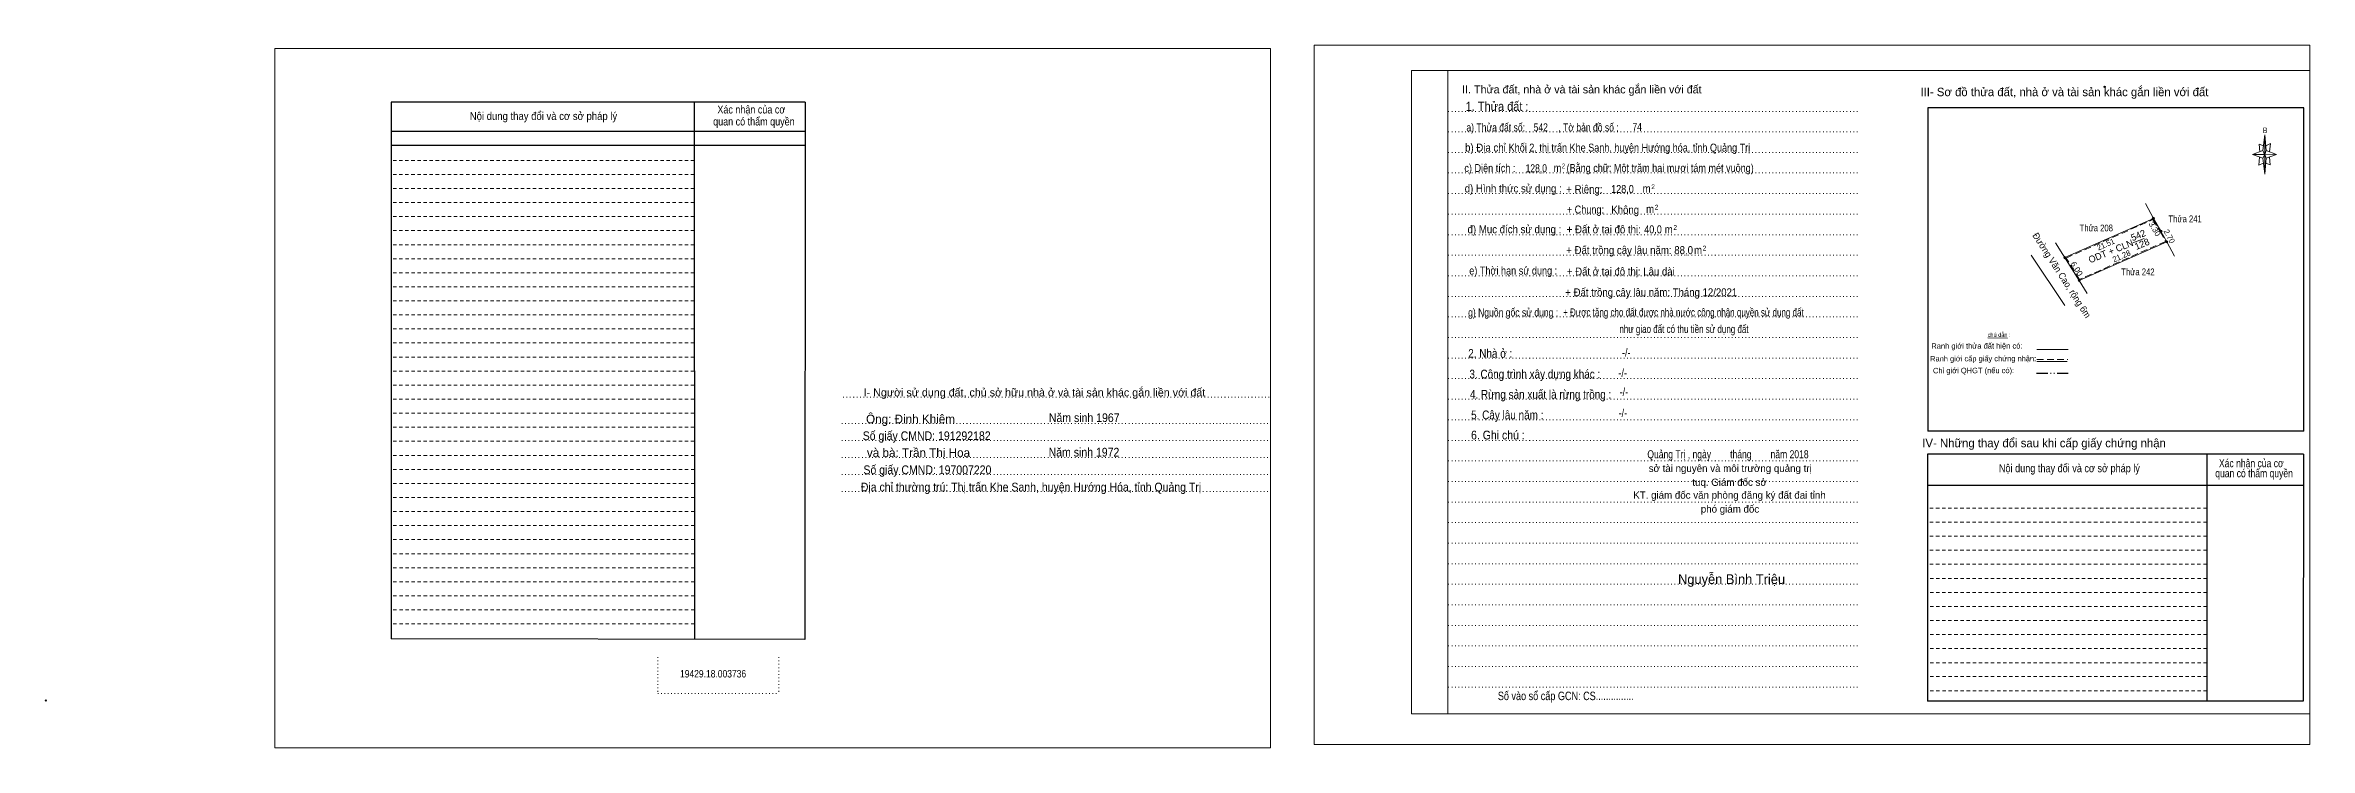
# Model space of a CAD drawing. Header units: metres. Extents: x 550397 to 552591, y 1839509 to 1839821.
# Drawn here: x 551585 to 552591, y 1839509 to 1839821 of the extents above; entities that cross this region are included whole.
import ezdxf
from ezdxf.enums import TextEntityAlignment as Align

# ---------------------------------------------------------------- set-up
doc = ezdxf.new("R2010")
doc.units = ezdxf.units.M
doc.header["$PDMODE"] = 32
doc.header["$PDSIZE"] = 0.5
for name, pattern in [('DASH_DOUBLE_DOT', [9.2, 5, -1.2, 0.3, -1.2, 0.3, -1.2]), ('DOTTED', [1.5, 0.3, -1.2]), ('MEDIUM_DASHED', [4.5, 3, -1.5]), ('SHORT_DASHED', [2.7, 1.5, -1.2])]:
    doc.linetypes.add(name, pattern=pattern)
for name, color, linetype, lineweight in [('1', 7, 'DOTTED', 13), ('12', 7, 'Continuous', 13), ('2', 7, 'SHORT_DASHED', 13), ('28', 7, 'Continuous', 25), ('55', 7, 'Continuous', 13), ('6', 7, 'Continuous', 13), ('8', 7, 'Continuous', 13)]:
    doc.layers.add(name, color=color, linetype=linetype, lineweight=lineweight)
doc.layers.add('18', color=7, linetype='Continuous')
doc.layers.add('62', color=7, linetype='Continuous')

msp = doc.modelspace()

# ---------------------------------------------------------------- hatches: boundary and pattern name
at = {"layer": '12'}
for points in [[(552521.96, 1839744.31, 1), (552520.96, 1839744.31, 1)], [(552525.36, 1839738.65, 1), (552524.36, 1839738.65, 1)], [(552527.94, 1839733.91, 1), (552526.94, 1839733.91, 1)], [(552482.62, 1839726.89, 1), (552481.62, 1839726.89, 1)], [(552489, 1839716.73, 1), (552488, 1839716.73, 1)]]:
    msp.add_hatch(color=256, dxfattribs=at).paths.add_polyline_path(points)

# ---------------------------------------------------------------- linework, layer by layer
at = {"layer": '1', "linetype": 'Continuous'}
for p, q in [((552191.82, 1839809.99), (552590.94, 1839809.99)), ((552191.82, 1839809.99), (552191.82, 1839524.27)), ((552590.94, 1839809.99), (552590.94, 1839521.91)), ((552191.82, 1839524.27), (552590.94, 1839524.27))]:
    msp.add_line(p, q, dxfattribs=at)
at = {"layer": '1'}
for p, q in [((552208.02, 1839809.99), (552208.02, 1839524.27)), ((552208.02, 1839809.99), (552208.02, 1839524.27)), ((552208.18, 1839791.85), (552390.46, 1839791.85)), ((552208.18, 1839782.73), (552390.46, 1839782.73)), ((552208.18, 1839773.63), (552390.46, 1839773.63)), ((552208.18, 1839764.49), (552390.46, 1839764.49)), ((552208.18, 1839755.35), (552390.46, 1839755.35)), ((552208.18, 1839746.23), (552390.46, 1839746.23)), ((552208.18, 1839737.07), (552390.46, 1839737.07)), ((552208.18, 1839727.95), (552390.46, 1839727.95)), ((552208.18, 1839718.83), (552390.46, 1839718.83)), ((552208.18, 1839709.67), (552390.46, 1839709.67)), ((552208.18, 1839700.53), (552390.46, 1839700.53)), ((552208.18, 1839691.47), (552390.46, 1839691.47)), ((552208.18, 1839682.31), (552390.46, 1839682.31)), ((552208.18, 1839673.15), (552390.46, 1839673.15)), ((551939.3, 1839664.87), (552129.14, 1839664.87)), ((552208.18, 1839664.03), (552390.46, 1839664.03)), ((551938.66, 1839653.23), (552128.54, 1839653.23)), ((552208.18, 1839654.87), (552390.46, 1839654.87)), ((551938.66, 1839645.69), (552128.54, 1839645.69)), ((551938.66, 1839638.13), (552128.54, 1839638.13)), ((552208.18, 1839645.75), (552390.46, 1839645.75)), ((551938.66, 1839630.57), (552128.54, 1839630.57)), ((552208.18, 1839636.63), (552390.46, 1839636.63)), ((552208.18, 1839627.47), (552390.46, 1839627.47)), ((551938.66, 1839623.07), (552128.54, 1839623.07)), ((552208.18, 1839618.33), (552390.46, 1839618.33)), ((552208.18, 1839609.19), (552390.46, 1839609.19)), ((552208.18, 1839600.09), (552390.46, 1839600.09)), ((552208.18, 1839590.97), (552390.46, 1839590.97)), ((552208.18, 1839581.83), (552390.46, 1839581.83)), ((552208.18, 1839572.67), (552390.46, 1839572.67)), ((552208.18, 1839563.51), (552390.46, 1839563.51)), ((551856.86, 1839549.43), (551856.86, 1839533.25)), ((551910.74, 1839549.43), (551910.74, 1839533.25)), ((552208.18, 1839554.43), (552390.46, 1839554.43)), ((552208.18, 1839545.31), (552390.46, 1839545.31)), ((551856.86, 1839533.25), (551910.74, 1839533.25)), ((552208.18, 1839536.15), (552390.46, 1839536.15))]:
    msp.add_line(p, q, dxfattribs=at)
at = {"layer": '1', "linetype": 'Continuous'}
for points in [[(551686.76, 1839509.25), (552129.2, 1839509.25), (552129.2, 1839819.71), (551686.76, 1839819.71)], [(551686.76, 1839819.71), (552129.2, 1839819.71), (552129.2, 1839509.25), (551686.76, 1839509.25)], [(551686.76, 1839509.25), (552129.2, 1839509.25), (552129.2, 1839819.71), (551686.76, 1839819.71)], [(552148.5, 1839510.69), (552590.94, 1839510.69), (552590.94, 1839821.19), (552148.5, 1839821.19)], [(552208.02, 1839809.99), (552590.94, 1839809.99), (552590.94, 1839524.27), (552208.02, 1839524.27)]]:
    msp.add_lwpolyline(points, close=True, dxfattribs=at)
at = {"layer": '12'}
for p, q in [((552521.46, 1839744.31), (552517.94, 1839750.99)), ((552482.12, 1839726.89), (552521.46, 1839744.31)), ((552482.1, 1839705.57), (552467.22, 1839727.97)), ((552488.5, 1839716.73), (552527.44, 1839733.91)), ((552512.32, 1839733.41), (552517.32, 1839735.45))]:
    msp.add_line(p, q, dxfattribs=at)
at = {"layer": '12', "linetype": 'MEDIUM_DASHED'}
msp.add_lwpolyline([(552521.3, 1839743.81), (552524.52, 1839738.45), (552526.88, 1839734.11), (552488.66, 1839717.23), (552482.7, 1839726.71)], close=True, dxfattribs=at)
at = {"layer": '12'}
for points in [[(552521.46, 1839744.31), (552524.86, 1839738.65), (552527.44, 1839733.91), (552530.92, 1839727.53)], [(552477.96, 1839733.53), (552488.5, 1839716.73), (552492.08, 1839711.03)]]:
    msp.add_lwpolyline(points, dxfattribs=at)
for centre in [(552521.46, 1839744.31), (552524.86, 1839738.65), (552527.44, 1839733.91), (552482.12, 1839726.89), (552488.5, 1839716.73)]:
    msp.add_circle(centre, 0.5, dxfattribs=at)
at = {"layer": '2', "linetype": 'Continuous', "lineweight": 25}
for p, q in [((551922.34, 1839795.93), (551738.5, 1839795.93)), ((551738.5, 1839795.93), (551738.5, 1839557.63)), ((551873.1, 1839795.93), (551873.18, 1839557.39)), ((551922.34, 1839782.91), (551738.72, 1839782.91)), ((551922.34, 1839776.63), (551738.72, 1839776.63))]:
    msp.add_line(p, q, dxfattribs=at)
at = {"layer": '2'}
for p, q in [((551873.1, 1839770.07), (551738.46, 1839770.07)), ((551873.1, 1839763.83), (551738.46, 1839763.83)), ((551873.1, 1839763.83), (551738.5, 1839763.83)), ((551873.1, 1839757.59), (551738.5, 1839757.59)), ((551873.1, 1839751.35), (551738.5, 1839751.35)), ((551873.1, 1839745.15), (551738.5, 1839745.15)), ((551873.1, 1839738.87), (551738.5, 1839738.87)), ((551873.1, 1839732.63), (551738.5, 1839732.63)), ((551873.14, 1839726.43), (551738.5, 1839726.43)), ((551873.14, 1839720.15), (551738.5, 1839720.15)), ((551873.14, 1839713.87), (551738.5, 1839713.87)), ((551873.14, 1839707.71), (551738.5, 1839707.71)), ((551873.14, 1839701.43), (551738.5, 1839701.43)), ((551873.14, 1839695.23), (551738.5, 1839695.23)), ((551873.14, 1839688.99), (551738.5, 1839688.99)), ((551873.14, 1839682.75), (551738.5, 1839682.75)), ((551873.14, 1839676.51), (551738.5, 1839676.51)), ((551873.14, 1839670.27), (551738.5, 1839670.27)), ((551873.14, 1839664.03), (551738.5, 1839664.03)), ((551873.14, 1839657.79), (551738.5, 1839657.79)), ((551873.14, 1839651.55), (551738.5, 1839651.55)), ((551873.14, 1839645.31), (551738.5, 1839645.31)), ((551873.18, 1839639.07), (551738.5, 1839639.07)), ((551873.18, 1839632.85), (551738.5, 1839632.85)), ((551873.18, 1839626.61), (551738.5, 1839626.61)), ((551873.18, 1839620.37), (551738.5, 1839620.37)), ((551873.18, 1839614.13), (551738.5, 1839614.13)), ((551873.18, 1839607.91), (551738.5, 1839607.91)), ((552545.18, 1839609.39), (552421.04, 1839609.39)), ((551873.18, 1839601.67), (551738.5, 1839601.67)), ((552545.18, 1839603.15), (552421.04, 1839603.15)), ((551873.18, 1839595.41), (551738.5, 1839595.41)), ((551873.18, 1839589.17), (551738.5, 1839589.17)), ((552545.18, 1839596.91), (552421.04, 1839596.91)), ((552545.18, 1839590.71), (552421.04, 1839590.71)), ((551873.18, 1839582.91), (551738.5, 1839582.91)), ((552545.22, 1839584.43), (552421.04, 1839584.43)), ((552545.22, 1839578.19), (552421.04, 1839578.19)), ((551873.18, 1839576.71), (551738.5, 1839576.71)), ((551873.18, 1839570.47), (551738.5, 1839570.47)), ((552545.22, 1839571.99), (552421.04, 1839571.99)), ((551873.18, 1839564.23), (551738.5, 1839564.23)), ((552545.22, 1839565.75), (552421.04, 1839565.75)), ((552545.22, 1839559.47), (552421.04, 1839559.47)), ((552545.3, 1839553.27), (552421.04, 1839553.27)), ((552545.3, 1839546.99), (552421.04, 1839546.99)), ((552545.3, 1839540.81), (552421.04, 1839540.81)), ((552545.3, 1839534.55), (552421.04, 1839534.55))]:
    msp.add_line(p, q, dxfattribs=at)
at = {"layer": '2', "linetype": 'Continuous', "lineweight": 25}
msp.add_lwpolyline([(551922.34, 1839795.93), (551922.26, 1839557.35), (551738.5, 1839557.63)], dxfattribs=at)
at = {"layer": '28'}
for p, q in [((552421.22, 1839793.47), (552421.22, 1839649.77)), ((552588.34, 1839649.77), (552421.22, 1839649.77)), ((552545.18, 1839639.67), (552545.3, 1839529.95)), ((552588.2, 1839639.67), (552588.1, 1839529.95)), ((552588.2, 1839625.71), (552421.04, 1839625.71)), ((552588.1, 1839529.95), (552421.04, 1839529.95))]:
    msp.add_line(p, q, dxfattribs=at)
at = {"layer": '28', "linetype": 'SHORT_DASHED', "lineweight": 13}
msp.add_line((552545.18, 1839615.63), (552421.04, 1839615.63), dxfattribs=at)
at = {"layer": '28'}
for points in [[(552588.34, 1839649.77), (552588.34, 1839793.47), (552421.22, 1839793.47)], [(552588.2, 1839639.67), (552421.04, 1839639.67), (552421.04, 1839529.95)]]:
    msp.add_lwpolyline(points, dxfattribs=at)
msp.add_point((552499.82, 1839802.77), dxfattribs=at)
at = {"layer": '55'}
for p, q in [((552447.94, 1839691.23), (552456.66, 1839691.19)), ((552469.62, 1839686.09), (552483.64, 1839686.09)), ((552469.74, 1839680.75), (552483.22, 1839680.75)), ((552469.74, 1839680.75), (552483.22, 1839680.75))]:
    msp.add_line(p, q, dxfattribs=at)
at = {"layer": '55', "linetype": 'MEDIUM_DASHED'}
msp.add_line((552469.72, 1839681.65), (552483.52, 1839681.65), dxfattribs=at)
at = {"layer": '55', "linetype": 'DASH_DOUBLE_DOT', "lineweight": 25}
msp.add_line((552469.54, 1839675.57), (552483.58, 1839675.57), dxfattribs=at)
at = {"layer": '6'}
msp.add_point((551585, 1839530.19), dxfattribs=at)
at = {"layer": '8'}
for p, q in [((552570.06, 1839774.43), (552570.94, 1839781.47)), ((552570.06, 1839771.03), (552565.54, 1839772.63)), ((552571.66, 1839771.03), (552570.94, 1839763.99)), ((552573.3, 1839768.15), (552571.5, 1839768.87)), ((552571.66, 1839774.43), (552576.18, 1839772.63)), ((552573.1, 1839771.55), (552573.3, 1839768.15))]:
    msp.add_line(p, q, dxfattribs=at)
for points in [[(552570.94, 1839781.47), (552571.66, 1839774.43), (552570.94, 1839772.63)], [(552570.94, 1839772.63), (552565.54, 1839772.63), (552570.06, 1839774.43), (552571.66, 1839771.03), (552576.18, 1839772.63), (552570.94, 1839772.83)], [(552570.94, 1839772.63), (552570.94, 1839763.99), (552570.06, 1839771.03)]]:
    msp.add_lwpolyline(points, close=True, dxfattribs=at)
for points in [[(552570.94, 1839772.63), (552570.06, 1839774.43), (552565.54, 1839772.63)], [(552568.62, 1839771.55), (552568.26, 1839767.95), (552570.22, 1839768.87)], [(552570.42, 1839776.59), (552568.42, 1839777.31), (552568.78, 1839773.91)], [(552570.94, 1839772.63), (552571.66, 1839771.03), (552576.18, 1839772.63)], [(552571.5, 1839776.59), (552573.46, 1839777.51), (552573.1, 1839773.91)]]:
    msp.add_lwpolyline(points, dxfattribs=at)

# ---------------------------------------------------------------- texts
at = {"layer": '12'}
for s, height, rotation, width, p in [('Đường Văn Cao, rộng 6m', 3, 302.799, 0.95, (552479.519, 1839718.258)), ('3.30', 2.499, 300.994, 1.05, (552520.996, 1839739.014)), ('21.51', 2.5, 23.884, 0.95, (552500.814, 1839731.666)), ('6.00', 2.5, 302.127, 1.05, (552486.375, 1839721.32))]:
    msp.add_text(s, height=height, rotation=rotation, dxfattribs=dict(at, width=width)).set_placement(p, align=Align.CENTER)
at = {"layer": '12', "width": 0.85}
for s, p in [('Thửa 208', (552496.11, 1839738.57)), ('Thửa 241', (552535.575, 1839742.61)), ('Thửa 242', (552514.615, 1839719.07))]:
    msp.add_text(s, height=3, dxfattribs=at).set_placement(p, align=Align.CENTER)
at = {"layer": '12'}
for s, height, rotation, p in [('542', 3, 22.282, (552515.331, 1839735.434)), ('2.70', 2.5, 298.56, (552527.472, 1839735.738)), ('ODT + CLN', 3, 22.282, (552503.116, 1839728.343)), ('21.28', 2.5, 23.807, (552507.825, 1839726.42)), ('128', 3, 22.282, (552516.991, 1839731.558))]:
    msp.add_text(s, height=height, rotation=rotation, dxfattribs=at).set_placement(p, align=Align.CENTER)
at = {"layer": '18'}
for s, height, p in [('II. Thửa đất, nhà ở và tài sản khác gắn liền với đất', 3.555, (552267.525, 1839799.83)), ('sở tài nguyên và môi trường quảng trị', 3.231, (552333.44, 1839631.71)), ('tuq. Giám đốc sở', 3.231, (552333.155, 1839625.53)), ('KT. giám đốc văn phòng đăng ký đất đai tỉnh', 3.231, (552333.12, 1839619.83)), ('phó giám đốc', 3.231, (552333.35, 1839613.65)), ('Nguyễn Bình Triệu', 4.266, (552334.05, 1839581.97))]:
    msp.add_text(s, height=height, dxfattribs=at).set_placement(p, align=Align.CENTER)
for s, height, width, p in [('1. Thửa đất :', 4.05, 0.9, (552229.85, 1839792.07)), ('a) Thửa đất số:              , Tờ bản đồ số : ', 3.558, 0.8, (552250.59, 1839782.95)), ('542', 3.54, 0.8, (552249.25, 1839782.99)), ('74', 3.54, 0.8, (552292.11, 1839783.19)), ('c) Diện tích :                                                   ', 3.558, 0.85, (552255.315, 1839764.91)), ('b) Địa chỉ : ', 3.558, 0.9, (552226.46, 1839773.99)), ('Khối 2, thị trấn Khe Sanh, huyện Hướng hóa, tỉnh Quảng Trị', 3.54, 0.85, (552288.66, 1839773.99)), ('128,0', 3.54, 0.8, (552247.265, 1839764.83)), ('2', 2.156, 0.75, (552259.355, 1839766.53)), ('(Bằng chữ: Một trăm hai mươi tám mét vuông)', 3.54, 0.85, (552302.315, 1839764.95)), ('d) Hình thức sử dụng :', 3.558, 0.9, (552237.02, 1839755.85)), (' m', 3.558, 0.85, (552256.14, 1839764.99)), ('+ Riêng: ', 3.558, 0.9, (552269.25, 1839755.49)), ('128,0', 3.54, 0.85, (552285.57, 1839755.59)), (' m', 3.558, 0.9, (552295.685, 1839755.79)), ('2', 2.156, 0.8, (552299.175, 1839757.31)), ('       + Chung:', 3.558, 0.85, (552265.175, 1839746.47)), ('Không', 3.558, 0.9, (552286.765, 1839746.35)), (' m', 3.558, 0.9, (552297.245, 1839746.71)), ('2', 2.156, 0.8, (552300.715, 1839748.23)), ('đ) Mục đích sử dụng :', 3.558, 0.9, (552237.57, 1839737.71)), ('+ Đất ở tại đô thị:', 3.56, 0.9, (552277.25, 1839737.67)), ('40,0', 3.54, 0.85, (552299.15, 1839737.69)), (' m', 3.558, 0.9, (552305.525, 1839737.67)), ('2', 2.156, 0.8, (552309.035, 1839739.21)), ('+ Đất trồng cây lâu năm: 88,0', 3.56, 0.9, (552288.75, 1839728.45)), (' m', 3.558, 0.9, (552318.545, 1839728.49)), ('2', 2.156, 0.8, (552322.035, 1839730.03)), ('e) Thời hạn sử dụng :', 3.558, 0.85, (552237.02, 1839719.35)), ('g) Nguồn gốc sử dụng :', 3.558, 0.8, (552236.985, 1839700.79)), ('+ Được tặng cho đất được nhà nước công nhận quyền sử dụng đất ', 3.55, 0.75, (552313.145, 1839700.83)), ('như giao đất có thu tiền sử dụng đất', 3.55, 0.75, (552312.895, 1839693.41)), ('2. Nhà ở :', 3.881, 0.85, (552226.81, 1839682.43)), ('3. Công trình xây dựng khác :', 3.881, 0.85, (552246.63, 1839673.25)), ('4. Rừng sản xuất là rừng trồng :', 3.881, 0.85, (552249.195, 1839664.23)), ('5. Cây lâu năm :', 3.881, 0.85, (552234.375, 1839655.11)), ('6. Ghi chú :', 3.881, 0.9, (552230.22, 1839646.15)), ('Quảng Trị , ngày        tháng        năm 2018', 3.555, 0.8, (552332.45, 1839637.79)), ('19429.18.003736', 3.32, 0.85, (551881.48, 1839540.43)), ('Số vào sổ cấp GCN: CS...............', 3.771, 0.8, (552260.345, 1839530.37))]:
    msp.add_text(s, height=height, dxfattribs=dict(at, width=width)).set_placement(p, align=Align.CENTER)
at = {"layer": '2'}
for s, width, p in [('Nội dung thay đổi và cơ sở pháp lý', 0.9, (551806.125, 1839788.03)), ('Nội dung thay đổi và cơ sở pháp lý', 0.9, (551806.125, 1839788.03)), (' quan có thẩm quyền', 0.85, (551899.06, 1839785.59)), (' quan có thẩm quyền', 0.85, (551899.06, 1839785.59)), ('Xác nhận của cơ', 0.85, (551898.48, 1839790.91)), ('Xác nhận của cơ', 0.85, (551898.48, 1839790.91))]:
    msp.add_text(s, height=3.515, dxfattribs=dict(at, width=width)).set_placement(p, align=Align.CENTER)
at = {"layer": '28'}
for s, height, p in [('III- Sơ đồ thửa đất, nhà ở và tài sản khác gắn liền với đất', 3.771, (552481.95, 1839798.59)), ('I- Người sử dụng đất, chủ sở hữu nhà ở và tài sản khác gắn liền với đất', 3.555, (552024.3, 1839665.25)), ('Ông: Đinh Khiêm', 3.88, (551969.215, 1839653.29)), ('và bà: Trần Thị Hoa', 3.88, (551972.76, 1839638.33)), ('IV- Những thay đổi sau khi cấp giấy chứng nhận', 3.771, (552472.9, 1839642.67))]:
    msp.add_text(s, height=height, dxfattribs=at).set_placement(p, align=Align.CENTER)
for s, height, width, p in [('-/-', 3.558, 0.85, (552285.675, 1839673.95)), ('-/-', 3.558, 0.85, (552287.255, 1839682.97)), ('-/-', 3.558, 0.85, (552286.195, 1839665.47)), ('Năm sinh 1967', 3.88, 0.9, (552046.395, 1839653.87)), ('-/-', 3.558, 0.85, (552285.735, 1839656.11)), ('Số giấy CMND: 191292182', 3.88, 0.9, (551976.39, 1839645.85)), ('Năm sinh 1972', 3.88, 0.9, (552046.295, 1839638.55)), ('Xác nhận của cơ', 3.558, 0.8, (552564.99, 1839633.81)), ('Địa chỉ thường trú: Thị trấn Khe Sanh, huyện Hướng Hóa, tỉnh Quảng Trị', 3.88, 0.9, (552022.75, 1839623.07)), ('Số giấy CMND: 197007220', 3.88, 0.9, (551976.72, 1839630.73)), ('Nội dung thay đổi và cơ sở pháp lý', 3.558, 0.85, (552484.155, 1839631.59)), (' quan có thẩm quyền', 3.558, 0.8, (552565.685, 1839629.35))]:
    msp.add_text(s, height=height, dxfattribs=dict(at, width=width)).set_placement(p, align=Align.CENTER)
at = {"layer": '55', "width": 0.9}
for s, height, p in [('Ranh giới thửa đất hiện có:', 2.436, (552443.062, 1839686.468)), ('Ranh giới cấp giấy chứng nhận:', 2.412, (552445.847, 1839680.834)), ('Chỉ giới QHGT (nếu có):', 2.426, (552441.577, 1839675.545))]:
    msp.add_text(s, height=height, rotation=0.127, dxfattribs=at).set_placement(p, align=Align.CENTER)
at = {"layer": '55'}
msp.add_text('chú dẫn :', height=1.794, rotation=359.976, dxfattribs=at).set_placement((552452.915, 1839691.708), align=Align.CENTER)
at = {"layer": '62', "width": 0.9}
for s, p in [('+ Đất ở tại đô thị: Lâu dài', (552284.825, 1839718.97)), ('+ Đất trồng cây lâu năm: Tháng 12/2021', (552298.37, 1839709.73))]:
    msp.add_text(s, height=3.54, dxfattribs=at).set_placement(p, align=Align.CENTER)
at = {"layer": '8', "width": 0.85}
msp.add_text('B', height=2.48, dxfattribs=at).set_placement((552571.11, 1839782.19), align=Align.CENTER)

doc.saveas('drawing.dxf')
